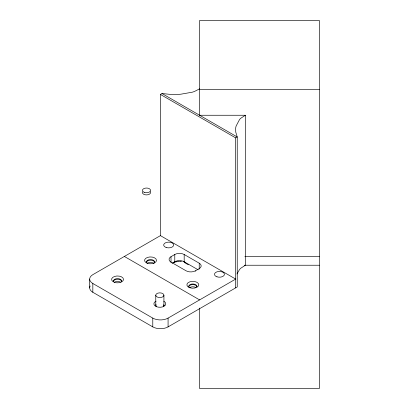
<?xml version="1.0" encoding="UTF-8"?>
<svg xmlns="http://www.w3.org/2000/svg" width="409" height="409" viewBox="0 0 409 409"><rect width="100%" height="100%" fill="white"/><g stroke="black" fill="none" stroke-linecap="round" stroke-linejoin="round"><path stroke-width="0.61" d="M89.663 287.859L89.663 279.076M236.959 273.989L239.546 269.511A18.594 10.736 0 0 1 240.865 268.176L245.38 265.236L245.38 115.256L199.618 115.256M199.618 88.835L194.531 91.442A18.594 10.736 0 0 1 192.215 92.204L181.105 94.152A35.026 20.225 0 0 1 177.102 94.453L170.466 94.397L161.995 93.533L160.43 94.433L160.43 235.63L235.681 279.076L168.079 318.105A10.818 6.247 0 0 1 152.782 318.105L92.833 283.493A10.818 6.247 0 0 1 92.833 274.659L160.43 235.63M160.43 94.433L235.681 137.879L237.24 136.979L235.748 132.087L235.65 128.257A35.026 20.225 0 0 1 236.172 125.946L239.546 119.53A18.594 10.736 0 0 1 240.865 118.196L245.38 115.256M171.013 262.568L171.013 256.678L174.776 254.505A6.651 3.839 0 0 1 184.183 254.505L199.229 263.191L199.229 269.081M172.087 263.304L174.776 261.75A6.646 3.839 0 0 1 184.183 261.755L198.155 269.822M171.013 256.678A6.651 3.839 0 0 0 171.013 262.108L186.064 270.794A6.651 3.839 0 0 0 195.471 270.794L199.229 268.621A6.651 3.839 0 0 0 199.229 263.191M90.174 285.968A10.818 6.247 0 0 0 92.833 292.277L152.782 326.888A10.818 6.247 0 0 0 168.079 326.888L237.24 286.96L237.24 136.979L161.995 93.533M175.476 262.097L176.724 261.714M178.073 261.474L180.936 261.484M199.618 89.571L319.337 89.571M244.833 256.453L319.337 256.453M244.193 265.236L319.337 265.236M184.571 262.614L188.334 264.787M124.367 256.453L199.618 299.899M235.681 137.879L235.681 287.859M199.618 115.762L199.618 20.45L319.337 20.45L319.337 388.55L199.618 388.55L199.618 308.054M195.471 270.794L195.471 271.249M184.183 254.505L184.183 261.75A1.881 1.084 -60 0 0 185.395 262.583M174.776 254.505L174.776 261.75A1.881 1.084 60 0 1 173.564 262.583M168.079 318.105L168.079 326.888M163.917 295.206A4.075 2.352 0 0 1 157.802 297.246A4.075 2.352 0 0 1 157.802 293.171A4.075 2.352 0 0 1 163.917 295.206L163.917 305.707M155.768 295.206L155.768 305.707M152.782 318.105L152.782 326.888M92.833 283.493L92.833 292.277M150.313 191.734A4.075 2.352 0 0 1 146.642 194.904A4.075 2.352 0 0 1 142.588 191.893M188.753 286.965A4.075 2.352 0 0 1 192.828 284.613A4.075 2.352 0 0 1 196.898 286.965M189.945 287.476A4.075 2.352 0 0 1 195.707 287.476M155.788 305.763A4.075 2.352 0 0 1 156.105 305.073M163.723 305.293A4.075 2.352 0 0 1 163.891 305.763M113.498 281.346A4.075 2.352 0 0 1 117.756 279.24A4.075 2.352 0 0 1 121.621 281.591M114.668 282.098A4.075 2.352 0 0 1 120.43 282.098M146.478 262.302A4.075 2.352 0 0 1 150.532 260.196A4.075 2.352 0 0 1 154.582 262.302M147.404 263.212A4.075 2.352 0 0 1 153.661 263.212M188.876 286.898A4.075 2.352 0 0 1 192.828 283.974A4.075 2.352 0 0 1 196.78 286.898M147.143 263.217A4.075 2.352 0 0 1 147.843 260.139A4.075 2.352 0 0 1 153.217 260.139A4.075 2.352 0 0 1 153.917 263.217M113.651 281.637A4.075 2.352 0 0 1 117.547 278.601A4.075 2.352 0 0 1 121.447 281.637M114.397 282.445A4.075 2.352 0 0 1 114.275 282.353M163.738 304.69A4.075 2.352 0 0 1 163.334 306.581M156.345 306.581A4.075 2.352 0 0 1 156.008 304.577M163.84 301.29A5.956 3.441 0 0 1 164.05 306.264A5.956 3.441 0 0 1 155.43 306.147A5.956 3.441 0 0 1 156.064 301.177M173.595 262.435A8.528 4.923 0 0 1 178.022 261.152M180.885 261.147A8.528 4.923 0 0 1 181.422 261.208M183.232 261.581A8.528 4.923 0 0 1 184.602 262.067M144.459 192.419A4.075 2.352 0 0 0 150.573 190.384A4.075 2.352 0 0 0 144.459 188.344A4.075 2.352 0 0 0 144.459 192.419M189.848 287.767A5.956 3.441 0 0 0 198.779 284.792A5.956 3.441 0 0 0 189.848 281.816A5.956 3.441 0 0 0 189.848 287.767M147.552 263.35A5.956 3.441 0 0 0 156.489 260.375A5.956 3.441 0 0 0 147.552 257.394A5.956 3.441 0 0 0 147.552 263.35M114.571 282.394A5.956 3.441 0 0 0 123.503 279.419A5.956 3.441 0 0 0 114.571 276.438A5.956 3.441 0 0 0 114.571 282.394M216.959 276.821A4.99 2.878 0 0 0 224.444 274.327A4.99 2.878 0 0 0 216.959 271.832A4.99 2.878 0 0 0 216.959 276.821M166.166 247.496A4.99 2.878 0 0 0 173.651 245.001A4.99 2.878 0 0 0 166.166 242.506A4.99 2.878 0 0 0 166.166 247.496"/></g></svg>
